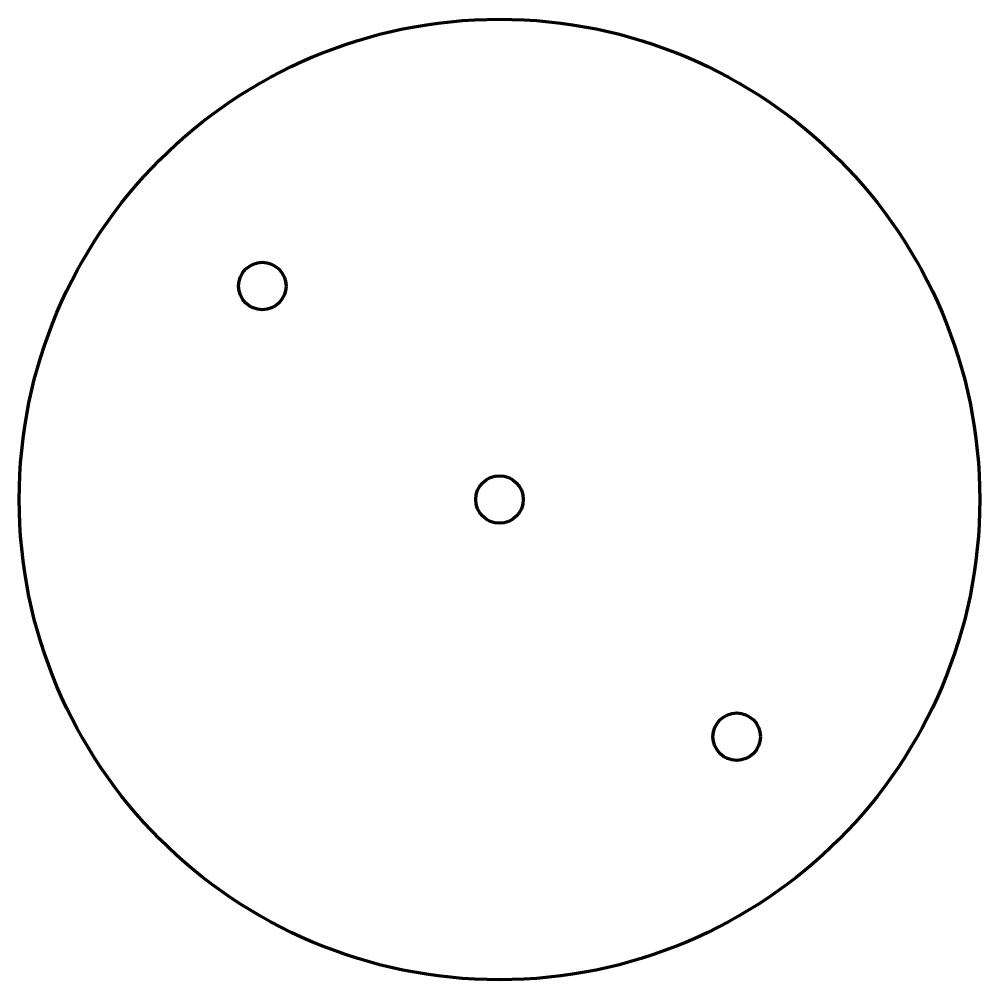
# Model space of a CAD drawing. Header units: millimetres. Extents: x -20.2 to 20.2, y -20.2 to 20.2.
import ezdxf

# ---------------------------------------------------------------- set-up
doc = ezdxf.new("R2010")
doc.units = ezdxf.units.MM
doc.layers.get('0').update_dxf_attribs({"color": 253, "lineweight": 70, "true_color": 0x8faf8f})

msp = doc.modelspace()

# ---------------------------------------------------------------- linework, layer by layer
for centre, radius in [((0, 0), 20.25), ((-10, 9), 1), ((0, 0), 1), ((10, -10), 1)]:
    msp.add_circle(centre, radius)

doc.saveas('drawing.dxf')
